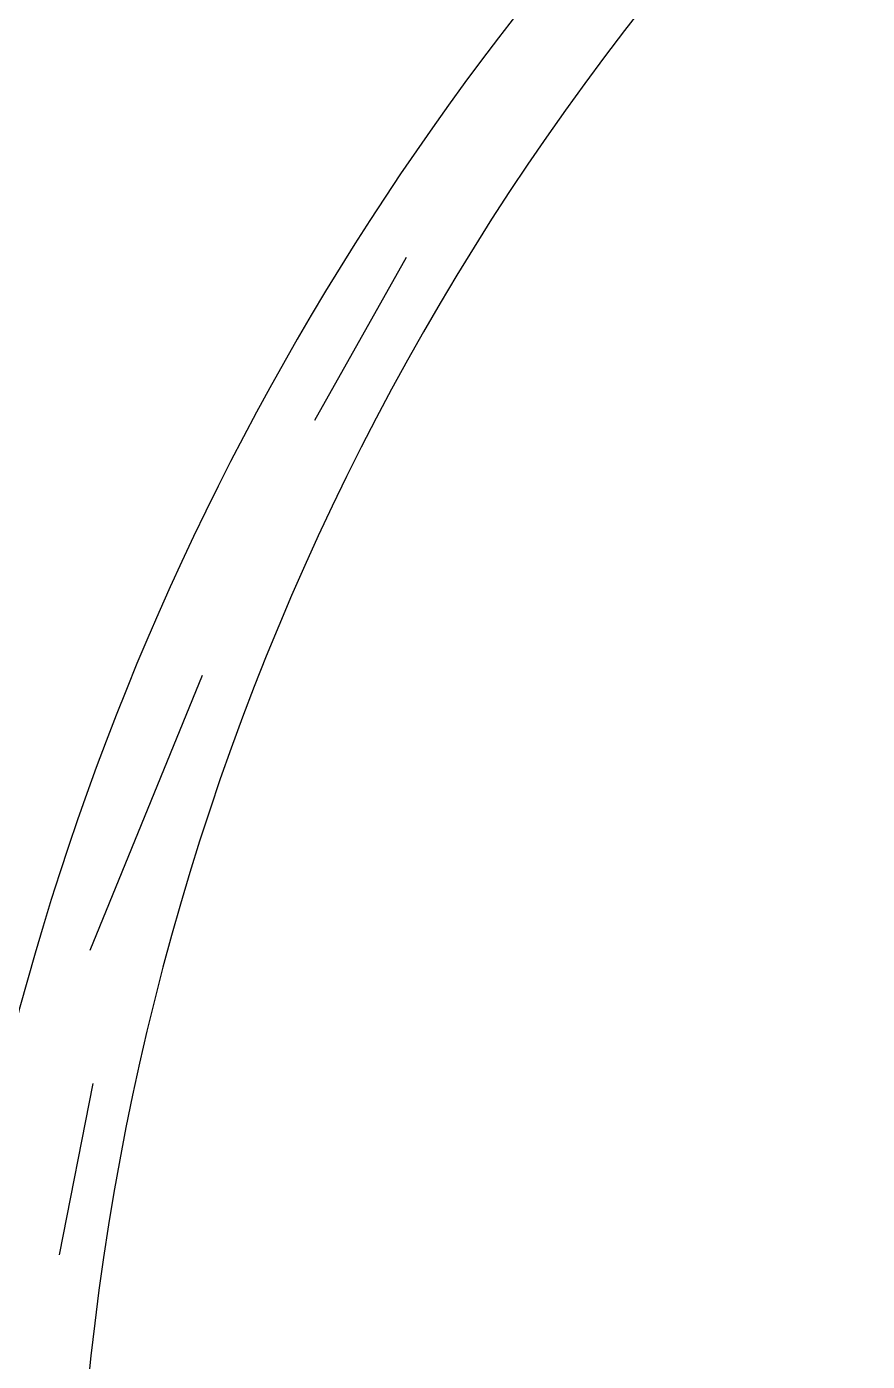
# Model space of a CAD drawing. Header units: millimetres. Extents: x 228.39 to 232.01, y 86.87 to 92.76.
# Drawn here: x 229.746 to 230.344, y 90.078 to 91.028 of the extents above; entities that cross this region are included whole.
import ezdxf

# ---------------------------------------------------------------- set-up
doc = ezdxf.new("R2010")
doc.units = ezdxf.units.MM
doc.layers.add('CauleArvore', color=253, linetype='Continuous')

msp = doc.modelspace()

# ---------------------------------------------------------------- linework, layer by layer
at = {"layer": 'CauleArvore'}
for p, q in [((230.01608, 90.86337), (229.95076, 90.7474)), ((229.87093, 90.5662), (229.7911, 90.37051)), ((229.76946, 90.15405), (229.79334, 90.27592))]:
    msp.add_line(p, q, dxfattribs=at)
for centre, radius, start, end in [((231.65225, 89.81532), 1.97906, 133.85381, 170.70259), ((231.65351, 89.88034), 1.87254, 134.37125, 180.32771)]:
    msp.add_arc(centre, radius, start, end, dxfattribs=at)

doc.saveas('drawing.dxf')
